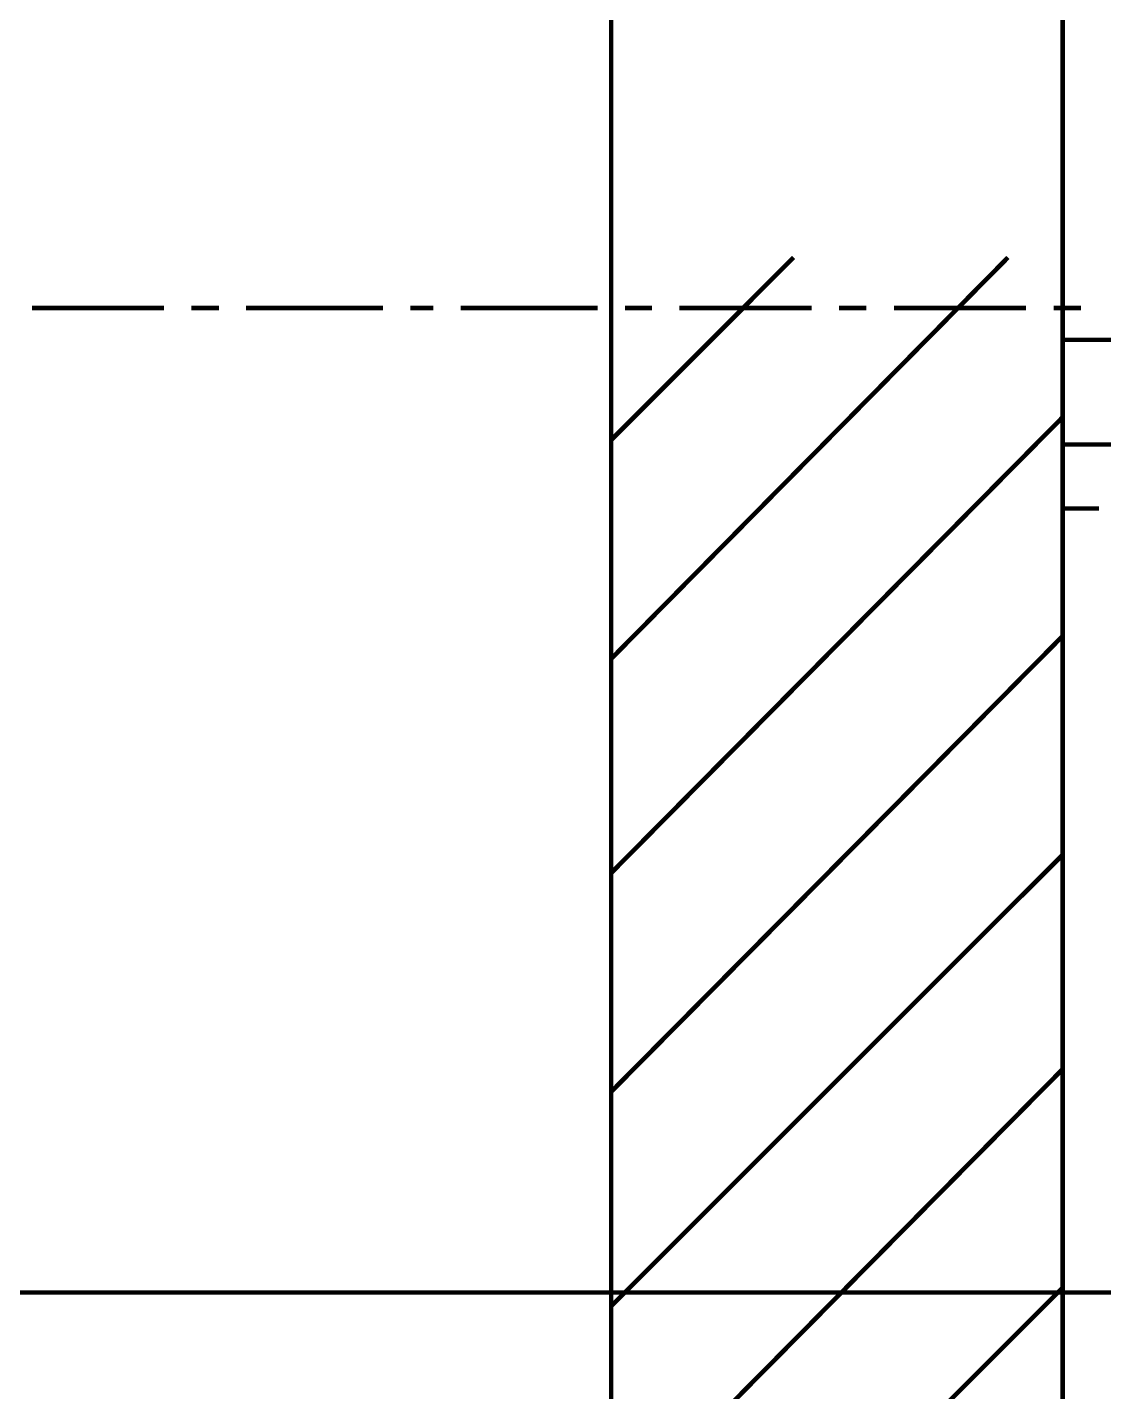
# Model space of a CAD drawing. Header units: metres. Extents: x -593 to 248, y 430 to 1024.
# Drawn here: x -41.97 to -31.96, y 664.26 to 676.95 of the extents above; entities that cross this region are included whole.
import ezdxf

# ---------------------------------------------------------------- set-up
doc = ezdxf.new("R2010")
doc.units = ezdxf.units.M
doc.header["$MEASUREMENT"] = 0
doc.layers.add('C00-00-00-BLACK', color=7, linetype='Continuous')
doc.layers.add('C00-7E-FF', color=150, linetype='Continuous')

msp = doc.modelspace()

# ---------------------------------------------------------------- linework, layer by layer
at = {"layer": 'C00-00-00-BLACK', "const_width": 0.0423}
for points in [[(-36.544, 704.055), (-36.544, 636.446)], [(-32.346, 699.816), (-32.346, 640.642)], [(-36.544, 673.111), (-34.848, 674.808)], [(-36.544, 671.077), (-32.855, 674.808)], [(-41.931, 674.339), (-40.701, 674.339)], [(-40.447, 674.339), (-40.192, 674.339)], [(-39.939, 674.339), (-38.665, 674.339)], [(-38.412, 674.339), (-38.198, 674.339)], [(-37.943, 674.339), (-36.671, 674.339)], [(-36.416, 674.339), (-36.163, 674.339)], [(-35.909, 674.339), (-34.679, 674.339)], [(-34.425, 674.339), (-34.17, 674.339)], [(-33.914, 674.339), (-32.686, 674.339)], [(-32.43, 674.339), (-32.176, 674.339)], [(-32.346, 674.043), (-27.512, 674.043)], [(-36.544, 669.085), (-32.346, 673.323)], [(-32.346, 673.07), (-18.689, 673.07)], [(-32.346, 672.475), (-32.007, 672.475)], [(-36.544, 667.051), (-32.346, 671.288)], [(-36.544, 665.058), (-32.346, 669.254)], [(-36.544, 663.023), (-32.346, 667.261)], [(-36.544, 661.031), (-32.346, 665.228)]]:
    msp.add_lwpolyline(points, dxfattribs=at)
at = {"layer": 'C00-7E-FF', "const_width": 0.0423}
msp.add_lwpolyline([(-19.879, 669.72), (-21.87, 665.185), (-53.044, 665.185)], dxfattribs=at)

doc.saveas('drawing.dxf')
